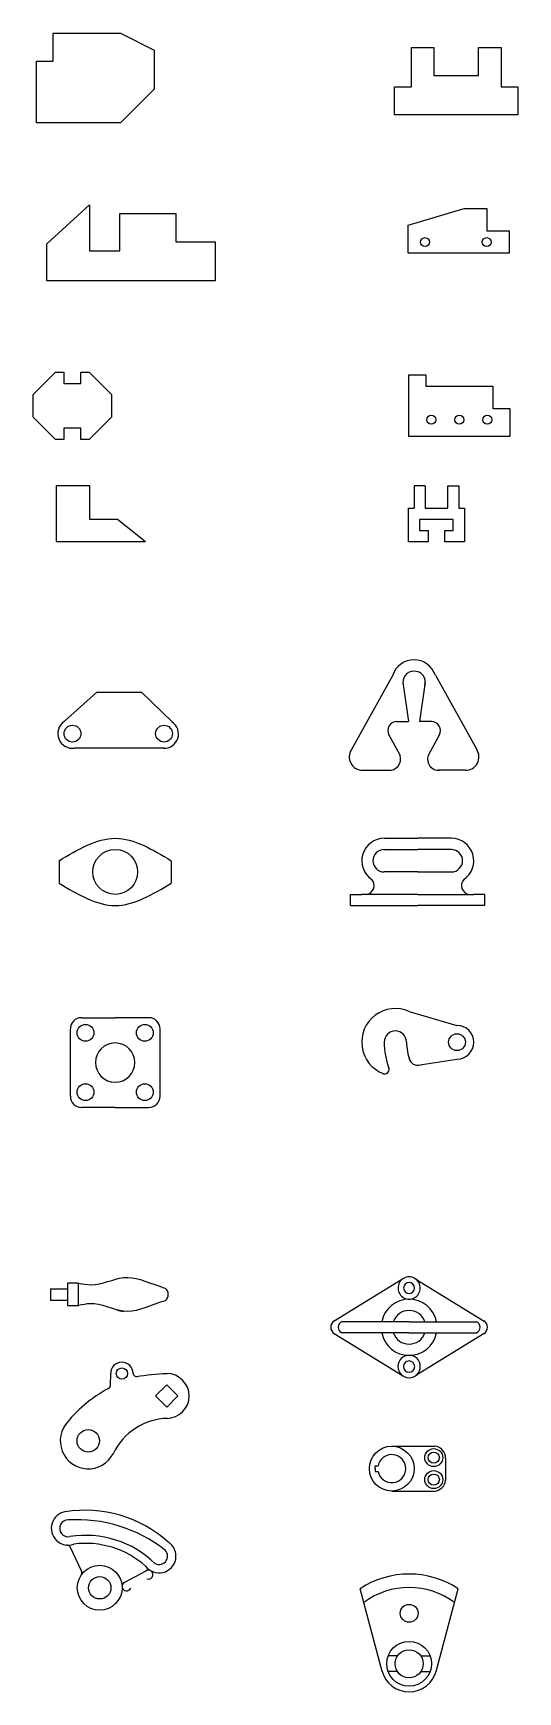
# Model space of a CAD drawing. Header units: millimetres. Extents: x 3164 to 7111, y 775 to 2254.
# Drawn here: x 3164 to 3597, y 775 to 2254 of the extents above; entities outside this region: 2.
import ezdxf

# ---------------------------------------------------------------- set-up
doc = ezdxf.new("R2010")
doc.units = ezdxf.units.MM

msp = doc.modelspace()

# ---------------------------------------------------------------- linework, layer by layer
for p, q in [((3182.5, 2253.8), (3242.5, 2253.8)), ((3182.5, 2228.8), (3182.5, 2253.8)), ((3242.5, 2253.8), (3272.5, 2238.8)), ((3272.5, 2238.8), (3272.5, 2203.8)), ((3502, 2241), (3522, 2241)), ((3502, 2206), (3502, 2241)), ((3522, 2241), (3522, 2216)), ((3562, 2216), (3562, 2241)), ((3562, 2241), (3582, 2241)), ((3582, 2241), (3582, 2206)), ((3167.5, 2173.8), (3167.5, 2228.8)), ((3167.5, 2228.8), (3182.5, 2228.8)), ((3272.5, 2203.8), (3242.5, 2173.8)), ((3487, 2181), (3487, 2206)), ((3487, 2206), (3502, 2206)), ((3522, 2216), (3562, 2216)), ((3582, 2206), (3597, 2206)), ((3597, 2206), (3597, 2181)), ((3597, 2181), (3487, 2181)), ((3242.5, 2173.8), (3167.5, 2173.8)), ((3176.8, 2065.9), (3214.8, 2100.9)), ((3214.8, 2100.9), (3214.8, 2059.9)), ((3241.8, 2059.9), (3241.8, 2092.9)), ((3241.8, 2092.9), (3291.8, 2092.9)), ((3291.8, 2092.9), (3291.8, 2067.9)), ((3499.2, 2082.6), (3549.2, 2097.6)), ((3549.2, 2097.6), (3569.2, 2097.6)), ((3569.2, 2097.6), (3569.2, 2077.6)), ((3499.2, 2057.6), (3499.2, 2082.6)), ((3569.2, 2077.6), (3589.2, 2077.6)), ((3589.2, 2077.6), (3589.2, 2057.6)), ((3176.8, 2032.9), (3176.8, 2065.9)), ((3214.8, 2059.9), (3241.8, 2059.9)), ((3291.8, 2067.9), (3326.8, 2067.9)), ((3326.8, 2067.9), (3326.8, 2032.9)), ((3589.2, 2057.6), (3499.2, 2057.6)), ((3326.8, 2032.9), (3176.8, 2032.9)), ((3164.5, 1931.6), (3184.5, 1951.6)), ((3184.5, 1951.6), (3184.5, 1951.6)), ((3184.5, 1951.6), (3192, 1951.6)), ((3192, 1951.6), (3192, 1941.6)), ((3192, 1941.6), (3207, 1941.6)), ((3207, 1941.6), (3207, 1951.6)), ((3207, 1951.6), (3214.5, 1951.6)), ((3214.5, 1951.6), (3234.5, 1931.6)), ((3499.8, 1949.2), (3514.8, 1949.2)), ((3499.8, 1894.2), (3499.8, 1949.2)), ((3514.8, 1949.2), (3514.8, 1939.2)), ((3514.8, 1939.2), (3574.8, 1939.2)), ((3574.8, 1939.2), (3574.8, 1919.2)), ((3164.5, 1911.6), (3164.5, 1931.6)), ((3234.5, 1931.6), (3234.5, 1911.6)), ((3184.5, 1891.6), (3164.5, 1911.6)), ((3234.5, 1911.6), (3214.5, 1891.6)), ((3574.8, 1919.2), (3589.8, 1919.2)), ((3589.8, 1919.2), (3589.8, 1894.2)), ((3207, 1901.6), (3192, 1901.6)), ((3192, 1901.6), (3192, 1891.6)), ((3207, 1891.6), (3207, 1901.6)), ((3589.8, 1894.2), (3499.8, 1894.2)), ((3192, 1891.6), (3184.5, 1891.6)), ((3214.5, 1891.6), (3207, 1891.6)), ((3184.9, 1850.6), (3184.9, 1800.6)), ((3184.9, 1850.6), (3214.9, 1850.6)), ((3214.9, 1850.6), (3214.9, 1820.6)), ((3514.4, 1850.3), (3504.4, 1850.3)), ((3504.4, 1850.3), (3504.4, 1830.3)), ((3514.4, 1850.3), (3514.4, 1830.3)), ((3534.4, 1830.3), (3534.4, 1850.3)), ((3534.4, 1850.3), (3544.4, 1850.3)), ((3544.4, 1850.3), (3544.4, 1830.3)), ((3214.9, 1820.6), (3239.9, 1820.6)), ((3239.9, 1820.6), (3264.9, 1800.6)), ((3499.4, 1800.3), (3499.4, 1830.3)), ((3499.4, 1830.3), (3504.4, 1830.3)), ((3539.4, 1820.3), (3509.4, 1820.3)), ((3509.4, 1820.3), (3509.4, 1810.3)), ((3514.4, 1830.3), (3534.4, 1830.3)), ((3539.4, 1810.3), (3539.4, 1820.3)), ((3544.4, 1830.3), (3549.4, 1830.3)), ((3549.4, 1830.3), (3549.4, 1800.3)), ((3509.4, 1810.3), (3516.9, 1810.3)), ((3516.9, 1810.3), (3516.9, 1800.3)), ((3531.9, 1800.3), (3531.9, 1810.3)), ((3531.9, 1810.3), (3539.4, 1810.3)), ((3184.9, 1800.6), (3264.9, 1800.6)), ((3516.9, 1800.3), (3499.4, 1800.3)), ((3549.4, 1800.3), (3531.9, 1800.3)), ((3485.4, 1681.4), (3448.5, 1615.3)), ((3494.4, 1675.1), (3499.4, 1640.1)), ((3514.4, 1675.1), (3509.4, 1640.1)), ((3523.5, 1681.3), (3560.3, 1615.2)), ((3192.1, 1640), (3221.3, 1666.3)), ((3221.3, 1666.3), (3261.3, 1666.3)), ((3261.3, 1666.3), (3288.4, 1639.7)), ((3482, 1628.1), (3491.9, 1609.7)), ((3488.9, 1640.1), (3499.4, 1640.1)), ((3519.9, 1640.1), (3509.4, 1640.1)), ((3526.8, 1628), (3516.9, 1609.7)), ((3281.3, 1616.3), (3201.3, 1616.3)), ((3201.3, 1616.3), (3201.3, 1616.3)), ((3458.5, 1596.6), (3483, 1596.6)), ((3483, 1596.6), (3483, 1596.6)), ((3550.3, 1596.6), (3525.8, 1596.6)), ((3525.8, 1596.6), (3525.8, 1596.6)), ((3477.7, 1536), (3507.7, 1536)), ((3477.7, 1526), (3507.7, 1526)), ((3537.7, 1536), (3507.7, 1536)), ((3537.7, 1526), (3507.7, 1526)), ((3187.7, 1516), (3187.7, 1496)), ((3287.7, 1516), (3287.7, 1496)), ((3507.7, 1506), (3477.7, 1506)), ((3507.7, 1506), (3537.7, 1506)), ((3447.7, 1476), (3447.7, 1486)), ((3447.7, 1486), (3457.7, 1486)), ((3507.7, 1486), (3457.7, 1486)), ((3507.7, 1486), (3557.7, 1486)), ((3567.7, 1486), (3557.7, 1486)), ((3567.7, 1476), (3567.7, 1486)), ((3447.7, 1476), (3507.7, 1476)), ((3567.7, 1476), (3507.7, 1476)), ((3207.7, 1376), (3237.7, 1376)), ((3267.7, 1376), (3237.7, 1376)), ((3500, 1381.6), (3542.7, 1369.2)), ((3197.7, 1306), (3197.7, 1366)), ((3277.7, 1306), (3277.7, 1366)), ((3507.8, 1333.6), (3542.7, 1339.2)), ((3237.7, 1296), (3207.7, 1296)), ((3237.7, 1296), (3267.7, 1296)), ((3205.1, 1139.3), (3195.1, 1139.3)), ((3195.1, 1139.3), (3195.1, 1134.3)), ((3205.1, 1119.3), (3205.1, 1139.3)), ((3494.1, 1143), (3433, 1105.6)), ((3495.6, 1144), (3495.6, 1143.9)), ((3495.6, 1144), (3495.6, 1143.9)), ((3504.4, 1144), (3504.4, 1143.9)), ((3504.4, 1144), (3504.4, 1143.9)), ((3505.9, 1143), (3567, 1105.6)), ((3180.1, 1134.3), (3180.1, 1124.3)), ((3180.1, 1134.3), (3195.1, 1134.3)), ((3180.1, 1134.3), (3180.1, 1129.3)), ((3180.1, 1124.3), (3195.1, 1124.3)), ((3195.1, 1134.3), (3195.1, 1124.3)), ((3195.1, 1124.3), (3195.1, 1119.3)), ((3500, 1125), (3500, 1125)), ((3500, 1125), (3500, 1125)), ((3195.1, 1119.3), (3205.1, 1119.3)), ((3433.1, 1094.4), (3494, 1057)), ((3440, 1095), (3439.9, 1095)), ((3500, 1105), (3440, 1105)), ((3500, 1095), (3440, 1095)), ((3500, 1105), (3560, 1105)), ((3500, 1095), (3560, 1095)), ((3566.9, 1094.4), (3506, 1057)), ((3560, 1095), (3560.1, 1095)), ((3500, 1075), (3500, 1075)), ((3500, 1075), (3500, 1075)), ((3233.6, 1048.2), (3233.7, 1058.8)), ((3253.7, 1058.8), (3253.7, 1058.8)), ((3253.7, 1058.8), (3253.7, 1058.8)), ((3283.7, 1018.8), (3283.7, 1018.8)), ((3484.5, 994), (3523, 994)), ((3519.8, 991.5), (3519.8, 991.5)), ((3235.8, 987.2), (3235.9, 987.2)), ((3469.8, 974), (3469.8, 976.5)), ((3469.8, 976.5), (3472.3, 976.5)), ((3532.5, 983.2), (3532.5, 963.6)), ((3469.8, 974), (3469.8, 974)), ((3469.8, 974), (3469.8, 971.5)), ((3469.8, 971.5), (3472.3, 971.5)), ((3484.5, 954), (3522.8, 954)), ((3519.8, 956.5), (3519.8, 956.5)), ((3207.8, 882.3), (3197.5, 904.3)), ((3265, 882.7), (3246.1, 872.6)), ((3476, 793), (3456.2, 866.9)), ((3456.9, 867.4), (3456.9, 867.6)), ((3524, 793), (3543.8, 866.9)), ((3543.1, 867.4), (3543.1, 867.6)), ((3489.6, 807), (3481.3, 807)), ((3510.4, 807), (3518.7, 807)), ((3489.6, 793), (3481.3, 793)), ((3510.4, 793), (3518.7, 793))]:
    msp.add_line(p, q)
msp.add_lwpolyline([(3283.7, 1048.8), (3273.7, 1038.8), (3283.7, 1028.8), (3293.7, 1038.8)], close=True)
for centre, radius in [((3514.2, 2067.5), 4), ((3569.2, 2067.5), 4), ((3519.8, 1909.2), 4), ((3544.8, 1909.2), 4), ((3569.8, 1909.2), 4), ((7103.1, 1724.2), 8), ((7103.1, 1724.2), 5), ((3199.6, 1629.3), 7.5), ((3199.6, 1629.3), 7.5), ((3199.6, 1629.3), 7.5), ((3281.3, 1629.3), 7.5), ((3237.7, 1506), 20), ((3211.2, 1362.5), 7.5), ((3264.2, 1362.5), 7.5), ((3542.7, 1354.2), 7.5), ((3211.2, 1309.6), 7.5), ((3264.2, 1309.6), 7.5), ((3243.7, 1058.8), 5), ((3213.7, 998.8), 10), ((3484.5, 974), 20), ((3522, 983.8), 8), ((3522, 983.8), 5), ((3522, 964.2), 8), ((3522, 964.2), 5), ((3223.9, 867.8), 20), ((3223.9, 867.8), 10), ((3500, 845), 8), ((3500, 800), 20), ((3500, 800), 12.5)]:
    msp.add_circle(centre, radius)
for centre, radius, start, end in [((3504.4, 1675.1), 20, 90, 161.8864), ((3504.4, 1675.1), 20, 18.0503, 89.9367), ((3504.4, 1675.1), 10, 90, 196.2602), ((3504.4, 1675.1), 10, 343.6765, 89.9367), ((3199.6, 1629.3), 13.1, 125.1085, 277.3312), ((3281.4, 1629), 12.8, 267.5399, 56.3387), ((3488.9, 1632.1), 8, 90, 210.1428), ((3519.9, 1632.1), 8, 329.7939, 89.9367), ((3458.5, 1608.6), 12, 146.3953, 270), ((3550.3, 1608.6), 12, 269.9367, 33.5414), ((3482.4, 1606.6), 10, 265.4289, 18.1099), ((3526.4, 1606.6), 10, 161.8267, 274.5078), ((3477.7, 1516), 20, 90, 236.3211), ((3477.7, 1516), 10, 90, 270), ((3537.7, 1516), 20, 303.6789, 90), ((3537.7, 1516), 10, 270, 90), ((3460.8, 1493.9), 8, 278.889, 42.9699), ((3554.7, 1493.9), 8, 137.0301, 261.111), ((3207.7, 1366), 10, 90, 180), ((3267.7, 1366), 10, 0, 90), ((3487.7, 1354.2), 30, 65.7802, 248.9122), ((3487.7, 1354.2), 10, 0, 180), ((3542.7, 1354.2), 15, 270, 90), ((3237.7, 1336), 17.5, 90, 270), ((3237.7, 1336), 17.5, 270, 90), ((3542.7, 1354.2), 65, 180, 200.8424), ((3542.7, 1354.2), 45, 180, 201.5182), ((3478.1, 1330), 4, 243.8915, 25.8965), ((3507.8, 1341.6), 8, 190.3954, 288.2107), ((3487.7, 1354.2), 30, 317.269, 317.4932), ((3207.7, 1306), 10, 180, 270), ((3267.7, 1306), 10, 270, 0), ((3500.1, 1135), 10, 90.3091, 271.9494), ((3500.1, 1135), 5, 90.6182, 269.3818), ((3499.9, 1135), 10, 268.0506, 89.6909), ((3499.9, 1135), 5, 270.6182, 89.3818), ((3216, 1152.9), 15, 270, 270.9518), ((3278.1, 1129.3), 7, 306.5972, 53.4839), ((3500, 1100), 25, 89.0967, 168.463), ((3500, 1100), 25, 11.537, 90.9033), ((3215.2, 1106), 15, 90, 98.2061), ((3245.1, 1129.3), 15, 246.2872, 270), ((3500, 1100), 15, 90, 160.5288), ((3500, 1100), 15, 19.4712, 90), ((3436.7, 1100), 6.66, 119.5422, 239.4579), ((3442.1, 1100), 5.44, 112.7987, 246.1636), ((3500, 1100), 25, 191.537, 270), ((3500, 1100), 15, 199.4712, 270), ((3500, 1100), 15, 270, 340.5288), ((3500, 1100), 25, 270, 348.463), ((3557.9, 1100), 5.44, 293.8364, 67.2013), ((3563.3, 1100), 6.66, 300.5421, 60.4578), ((3243.7, 1058.8), 10, 0, 180), ((3243.7, 1058.8), 10, 0, 180), ((3500, 1065), 10, 90.097, 269.903), ((3500, 1065), 5, 90.1939, 269.8061), ((3500, 1065), 10, 270.097, 89.903), ((3500, 1065), 5, 270.1939, 89.8061), ((3256.7, 1059.1), 3, 178.8677, 287.2484), ((3283.7, 1038.8), 20, 270, 90), ((3286.2, 941.5), 117.3, 117.6849, 142.8741), ((3230.6, 1048.2), 3, 290.4772, 0), ((3213.7, 998.8), 25, 136.1953, 332.4378), ((3285.7, 963.8), 55, 91.2418, 154.8459), ((3522, 983.6), 10.5, 357.8915, 84.2801), ((3484.5, 974), 12.5, 191.5241, 168.4501), ((3522, 964.5), 10.5, 274.4027, 355.0806), ((3195.7, 920.8), 15, 97.9516, 289.9859), ((3210.9, 825.9), 111, 48.0526, 99.2202), ((3195.7, 920.8), 7.5, 90, 281.7528), ((3203.3, 800.2), 128.3, 52.2965, 93.3605), ((3194.3, 901.8), 4, 38.0799, 90), ((3211.2, 825.1), 89.4, 45.8588, 98.9826), ((3211.2, 826.3), 81.1, 48.5574, 97.3052), ((3276.9, 896), 15, 216.5264, 56.8474), ((3276.9, 896), 7.5, 242.8856, 54.896), ((3204, 881.2), 4, 326.4841, 35.9352), ((3247.9, 869), 4, 116.4292, 335.4498), ((3267.4, 879.5), 4, 247.0377, 127.4744), ((3500, 800), 80, 56.7946, 123.2054), ((3500, 800), 68, 53.4349, 126.5651), ((3500, 800), 25, 193.7398, 346.2602)]:
    msp.add_arc(centre, radius, start, end)
for points in [[(3187.7, 1516), (3237.7, 1536), (3287.7, 1516)], [(3187.7, 1496), (3237.7, 1476), (3287.7, 1496)]]:
    msp.add_spline(points, degree=3)
for points, knots in [([(3205.1, 1139.3), (3208.7, 1138.6), (3222.2, 1136), (3247.7, 1149.4), (3264.9, 1140.6), (3280.9, 1135.4), (3282.3, 1134.9)], [0, 0, 0, 0, 11.008324, 40.788356, 74.744209, 78.032091, 78.032091, 78.032091, 78.032091]), ([(3282.3, 1123.7), (3280.9, 1123.2), (3264.9, 1118), (3247.5, 1108.9), (3221.9, 1123.3), (3208.5, 1120.1), (3205.1, 1119.3)], [104.55608, 104.55608, 104.55608, 104.55608, 107.8501, 141.805954, 172.428746, 182.695856, 182.695856, 182.695856, 182.695856]), ([(3256.7, 1056.1), (3265.6, 1057.5), (3274.7, 1058.8), (3283.9, 1058.8), (3284, 1058.8)], [0, 0, 0, 0, 27.139108, 27.430343, 27.430343, 27.430343, 27.430343])]:
    msp.add_open_spline(points, degree=3, knots=knots)

doc.saveas('drawing.dxf')
